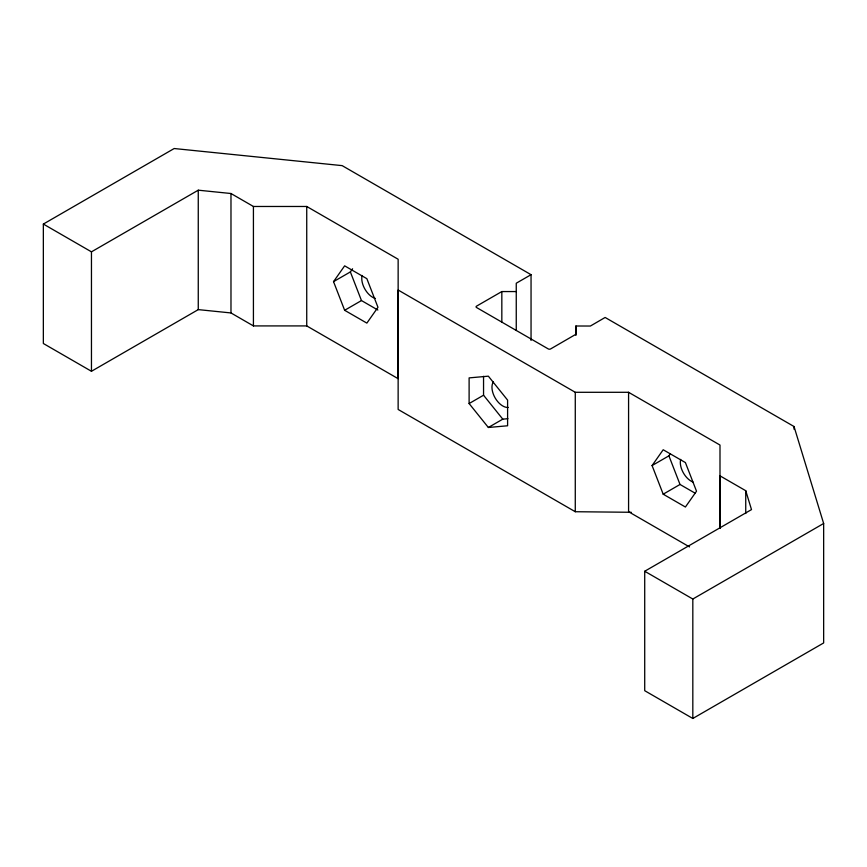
<?xml version="1.0" encoding="UTF-8"?>
<svg xmlns="http://www.w3.org/2000/svg" width="867" height="867" viewBox="0 0 867 867"><rect width="100%" height="100%" fill="white"/><g stroke="black" fill="none" stroke-linecap="round" stroke-linejoin="round"><path stroke-width="1.3" d="M719.989 528.263L720 445.053L628.575 392.296L575.276 392.296L398.137 290.022L398.137 409.462L575.276 511.725L631.23 512.278M719.989 528.176L719.989 475.842L745.739 490.711L751.505 509.601L644.712 571.255L644.712 690.696L692.82 718.472L823.65 642.935L823.65 523.495L794.031 426.521L605.133 317.463L590.394 326.035L575.916 326.003L575.861 334.304L550.653 348.913A1.701 0.986 0 0 1 548.247 348.913L476.568 307.536A1.701 0.986 0 0 1 476.568 306.138L501.83 291.561L516.255 291.561M333.535 281.645L344.643 265.844L366.86 278.675L377.969 307.308L366.86 323.109L344.643 310.288L333.535 281.645L350.366 271.924L352.587 268.77M652.082 465.557L663.19 449.756L685.407 462.577L696.515 491.221L685.407 507.022L663.19 494.19L652.082 465.557L668.912 455.836L670.397 453.734M43.35 224.065L91.458 251.842L198.261 190.187L230.98 193.514L253.424 206.476L306.734 206.476L398.148 259.244L398.137 378.684L306.734 325.916L253.424 325.916L230.98 312.944L198.261 309.617L91.458 371.282L43.35 343.505L43.35 224.065L174.18 148.528L342.151 165.63L531.048 274.687L531.048 340.449M344.643 310.288L361.474 300.567L377.849 310.018M531.048 274.687L516.255 283.227L516.255 330.479M469.112 403.545L469.112 377.893L488.359 376.17L507.596 400.11L507.596 425.773L488.359 427.485L469.112 403.545L483.548 395.211L483.548 376.311M488.359 427.485L502.784 419.151L507.921 418.696M663.19 494.19L680.021 484.469L695.226 493.247M644.712 571.255L692.82 599.032L823.65 523.495M689.514 546.914L628.575 511.725L628.575 392.296M483.548 395.211L502.784 419.151M668.912 455.836L680.021 484.469M350.366 271.924L361.474 300.567M794.031 426.521L794.031 429.208M745.739 490.711L745.739 513.524M692.82 599.032L692.82 718.472M575.916 326.003L575.916 335.399M575.276 392.296L575.276 511.725M501.83 291.561L501.83 322.426M306.734 206.476L306.734 325.916M253.424 206.476L253.424 325.916M230.98 193.514L230.98 312.944M198.261 190.187L198.261 309.617M91.458 251.842L91.458 371.282M508.203 407.447A15.313 8.843 60 0 1 495.133 397.92A15.313 8.843 60 0 1 493.41 381.838M375.389 298.443A15.313 8.843 60 0 1 362.135 275.489M693.015 482.063A15.313 8.843 60 0 1 680.682 459.391"/></g></svg>
